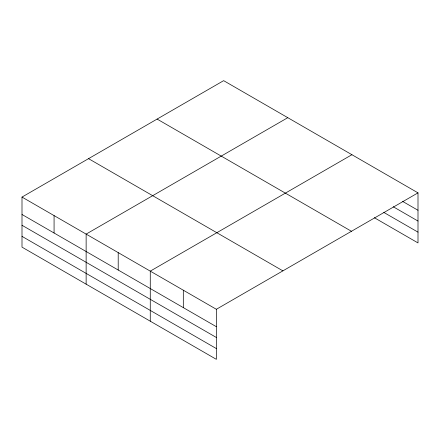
<?xml version="1.0" encoding="UTF-8"?>
<svg xmlns="http://www.w3.org/2000/svg" width="440" height="440" viewBox="0 0 440 440"><rect width="100%" height="100%" fill="white"/><g stroke="black" fill="none" stroke-linecap="round" stroke-linejoin="round"><path stroke-width="0.66" d="M22 197.076L216.354 309.282L216.354 359.343L22 247.137L22 197.076L223.647 80.658L418 192.863L418 242.924L374.341 217.718M287.782 117.684L86.136 234.102L86.136 284.163M351.918 154.715L150.271 271.134L150.271 321.195M216.354 309.282L418 192.863M402.661 201.421L418 210.276M393.223 206.745L418 221.051M383.779 212.394L418 232.15M157.102 119.075L351.456 231.281M88.545 158.659L282.898 270.864M22 214.489L216.354 326.7M22 225.264L216.354 337.475M22 236.363L216.354 348.574M183.315 290.208L183.315 307.62M118.206 252.621L118.206 270.034M54.071 215.589L54.071 233.002"/></g></svg>
